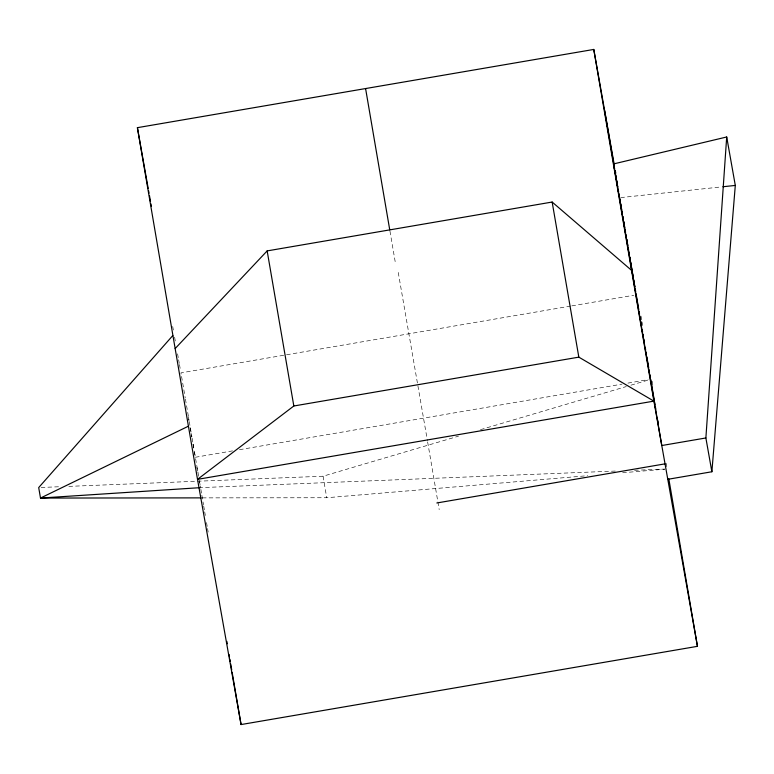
<?xml version="1.0" encoding="UTF-8"?>
<svg xmlns="http://www.w3.org/2000/svg" width="774" height="774" viewBox="0 0 774 774"><rect width="100%" height="100%" fill="white"/><g stroke="black" fill="none" stroke-linecap="round" stroke-linejoin="round"><path stroke-width="0.58" stroke-dasharray="3.87 2.9" d="M68.828 486.372L323.087 476.213L458.489 436.178M480.48 429.676L626.292 386.555M630.926 385.191L648.283 380.053M570.602 306.088L180.952 372.875L181.358 375.255M571.793 305.885L633.761 295.262M195.377 457.26L233.506 450.72M239.466 449.704L621.967 384.136M627.927 383.111L648.177 379.637M620.68 197.593L720.846 186.96M202.314 497.876L326.705 497.74L587.737 475.691M622.625 472.75L664.731 469.189M41.109 487.475L59.182 486.749M615.291 471.066L200.563 487.63L199.915 484.069M634.583 470.292L664.721 469.083M196.848 467.428L197.505 470.989M199.257 480.499L199.692 482.879M398.252 272.458L427.422 440.696M172.708 326.454L173.337 330.024M174.605 337.164L175.456 341.924M177.565 353.834L178.417 358.594M178.63 359.784L179.258 363.354M179.471 364.544L180.313 369.304M188.188 416.789L188.817 420.359M190.085 427.5L190.936 432.26M191.149 433.45L191.778 437.02M193.045 444.16L193.897 448.93M194.951 454.88L194.11 450.12L197.97 472.45M640.988 316.034L641.801 320.784M642.004 321.974L642.614 325.535M652.143 381.272L653.169 387.319M666.172 463.365L666.753 466.741M427.625 441.877L439.197 509.602M389.961 231.126L395.649 264.398M181.561 376.445L185.218 397.826M185.421 399.016L189.079 420.398M189.282 421.588L191.913 437.039M192.116 438.219L192.929 442.98M193.132 444.16L193.945 448.92M198.009 472.682L198.618 476.242M199.431 480.993L200.65 488.123M200.853 489.313L201.666 494.064M201.869 495.254L203.494 504.754M203.697 505.944L204.51 510.695M204.713 511.885L205.323 515.455M206.542 522.576L207.355 527.336M207.558 528.526L208.167 532.086M323.087 476.213L326.705 497.74"/><path stroke-width="1.16" d="M705.878 437.968L726.699 136.988L613.647 163.914L661.78 445.534L705.878 437.968L711.877 471.763L667.778 479.319M711.877 471.763L735.3 185.431L726.699 136.988M172.796 335.558L38.7 487.572L40.49 498.059L201.105 497.876M175.156 348.561L267.156 250.902L552.152 202.043L631.536 270.329M697.451 646.329L653.895 401.126L578.826 357.143L293.83 405.992L197.515 479.358L241.062 724.561L697.451 646.329L668.813 478.806M188.092 426.348L40.49 498.059L199.363 487.717M593.774 49.439L653.895 401.126L197.515 479.358L137.395 127.671L593.774 49.439L614.285 164.901M436.846 502.974L665.04 463.858M722.906 186.747L735.3 185.431M615.34 170.851L615.765 173.231M614.053 166.246L614.469 168.577M614.885 170.909L615.301 173.241M615.717 175.572L616.123 177.894M616.539 180.226L616.955 182.558M617.371 184.889L617.787 187.221M618.194 189.553L618.61 191.884M619.026 194.206L619.442 196.538M137.395 127.671L148.182 188.372M148.598 190.752L149.024 193.142M149.45 195.522L150.504 201.472M150.93 203.852L151.356 206.232M552.152 202.043L578.826 357.143M267.156 250.902L293.83 405.992M619.848 198.899L620.255 201.269M620.661 203.649L621.677 209.59M622.083 211.97L622.49 214.34M622.896 216.72L623.302 219.09M623.709 221.47L624.724 227.411M625.131 229.791L625.537 232.161M625.943 234.541L626.35 236.921M626.756 239.292L627.772 245.232M628.178 247.612L628.585 249.992M628.991 252.363L629.397 254.743M629.804 257.123L630.21 259.493M630.616 261.873L633.258 277.315M633.664 279.695L634.07 282.075M634.477 284.445L634.883 286.825M635.29 289.205L635.686 291.575M636.093 293.956L638.734 309.397M639.14 311.777L639.547 314.157M639.953 316.527L640.359 318.907M640.766 321.287L641.172 323.658M642.188 329.598L642.594 331.978M643 334.358L643.407 336.729M643.813 339.109L644.22 341.479M645.235 347.429L645.642 349.8M646.048 352.18L646.454 354.55M646.861 356.93L648.689 367.621M649.096 370.001L649.502 372.381M649.908 374.751L650.315 377.132M650.721 379.512L651.128 381.882M651.534 384.262L654.175 399.703M654.581 402.083L654.988 404.463M655.394 406.834L655.801 409.214M657.629 419.905L658.035 422.285M604.668 110.74L613.801 164.204M614.208 166.584L614.614 168.955M615.02 171.335L617.662 186.776M618.068 189.156L618.474 191.536M618.881 193.906L619.287 196.286M619.693 198.657L620.1 201.037M620.506 203.417L622.335 214.108M622.741 216.488L623.147 218.858M623.554 221.238L623.96 223.609M624.366 225.989L624.773 228.369M625.179 230.739L625.586 233.119M626.601 239.06L627.008 241.43M627.414 243.81L627.82 246.19M628.227 248.56L629.243 254.501M629.649 256.881L630.055 259.251M630.462 261.631L630.868 264.011M631.274 266.382L633.103 277.082M633.509 279.453L633.916 281.833M634.322 284.203L634.728 286.583M365.589 88.555L389.757 229.936M226.85 641.394L227.256 643.765M229.085 654.465L229.491 656.836M229.897 659.216L230.304 661.586M230.71 663.966L231.726 669.907M232.132 672.287L241.062 724.561"/></g></svg>
